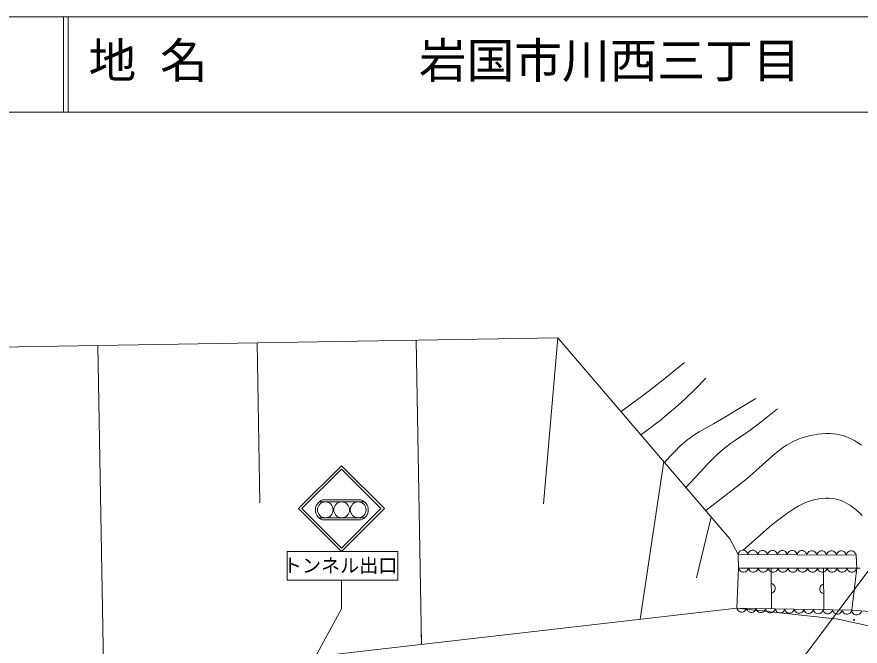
# Model space of a CAD drawing. Units: millimetres, scale not verified. Extents: x -66348 to 573652, y -123902 to 236098.
# Drawn here: x 256516 to 344937, y 170147 to 236098 of the extents above; entities that cross this region are included whole.
import ezdxf
from ezdxf.enums import TextEntityAlignment as Align

# ---------------------------------------------------------------- set-up
doc = ezdxf.new("R2010")
doc.units = ezdxf.units.MM
doc.header["$LTSCALE"] = 1000
for name, color, linetype, lineweight in [('M-BGD', 7, 'Continuous', 13), ('M-STR-STRC', 7, 'Continuous', 13), ('M-TTL', 2, 'Continuous', 13), ('M-TTL-LINE', 7, 'Continuous', 13), ('M-TTL-TXT', 7, 'Continuous', 13)]:
    doc.layers.add(name, color=color, linetype=linetype, lineweight=lineweight)
doc.styles.add('ＭＳ ゴシック', font='')
doc.styles.get('ＭＳ ゴシック').set_extended_font_data('MS Gothic')

# ---------------------------------------------------------------- blocks, each defined once
blk = doc.blocks.new('BUHIN2')
at = {"color": 7, "linetype": 'Continuous', "lineweight": 13}
blk.add_lwpolyline([(0, 500), (115, 460), (212, 400), (322, 305), (382, 195), (418, 78), (418, -78), (382, -195), (322, -305), (212, -402), (115, -462), (0, -500)], dxfattribs=at)
blk = doc.blocks.new('BUHIN3')
at = {"color": 7, "linetype": 'Continuous', "lineweight": 13}
blk.add_lwpolyline([(0, -500), (115, -462.5), (212.5, -402.5), (322.5, -305), (382.5, -195), (420, -77.5), (420, 77.5), (382.5, 195), (322.5, 305), (212.5, 402.5), (115, 460), (0, 500)], dxfattribs=at)

msp = doc.modelspace()

# ---------------------------------------------------------------- linework, layer by layer
at = {"layer": 'M-BGD'}
for p, q in [((227539, 201011), (313246, 202465)), ((265017, 201647), (265614, 166511)), ((281707, 201930), (281991, 185177)), ((298396, 202213), (298937, 170338)), ((313246, 202465), (311748, 185068)), ((313246, 202465), (331270, 181409)), ((324346, 189498), (321875, 172972)), ((329329, 183677), (327784, 177289)), ((331270, 181409), (332135, 179766)), ((344514, 179686), (332135, 179766)), ((332135, 179766), (332188, 178334)), ((344514, 179686), (344592, 178330)), ((332188, 178334), (332014, 174136)), ((332188, 178334), (344592, 178330)), ((335656, 174065), (335592, 178333)), ((341084, 178331), (341148, 173957)), ((344592, 178330), (344053, 173900)), ((344592, 178330), (344938, 178327)), ((332014, 174136), (252973, 165060)), ((332014, 174136), (332014, 174146)), ((344053, 173900), (332014, 174136)), ((332014, 174136), (344053, 173900)), ((342629, 172957), (332014, 174136)), ((354499, 173133), (344053, 173900)), ((344053, 173900), (354499, 173133)), ((354736, 170380), (342629, 172957)), ((298913, 171720), (298937, 170338))]:
    msp.add_line(p, q, dxfattribs=at)
for points in [[(319874, 194722), (322131, 196388), (323294, 197285), (324446, 198197), (326505, 199865)], [(321948, 192298), (322846, 192946), (323739, 193616), (323888, 193732), (324509, 194233), (325126, 194756), (325841, 195394), (326545, 196047), (327660, 197124), (328771, 198224)], [(324431, 189398), (325009, 190040), (325601, 190665), (325977, 191036), (326366, 191391), (326740, 191701), (327121, 191987), (327515, 192258), (328064, 192604), (328625, 192934), (329552, 193459), (330819, 194191), (332072, 194937), (334005, 196115)], [(326678, 186773), (327635, 187831), (328615, 188884), (328760, 189036), (329293, 189580), (329839, 190109), (330268, 190499), (330718, 190880), (330858, 190993), (331358, 191372), (331878, 191742), (333263, 192690), (333983, 193210), (334691, 193745), (336280, 195000)], [(328756, 184346), (330758, 185913), (331923, 186812), (333075, 187725), (334034, 188541), (335004, 189432), (335989, 190308), (336481, 190701), (336848, 190962), (337226, 191206), (337590, 191418), (337972, 191617), (338245, 191745), (338606, 191892), (338973, 192020), (339357, 192133), (339757, 192229), (340513, 192357), (340927, 192398), (341352, 192420), (341726, 192419), (342107, 192398), (342444, 192360), (342777, 192302), (343141, 192213), (343452, 192111), (343756, 191990), (344080, 191838), (344396, 191668), (344738, 191459), (345080, 191226)], [(332702, 180226), (334754, 182062), (335430, 182637), (336120, 183198), (336682, 183631), (337256, 184047), (337561, 184257), (337989, 184537), (338426, 184799), (338778, 184988), (339139, 185159), (339397, 185265), (339727, 185378), (340072, 185475), (340621, 185589), (340957, 185635), (341303, 185662), (341701, 185661), (341990, 185636), (342287, 185589), (342569, 185523), (342846, 185438), (343105, 185337), (343366, 185214), (343626, 185068), (343910, 184884), (344193, 184676), (344551, 184381), (344898, 184069), (345157, 183825)]]:
    msp.add_lwpolyline(points, dxfattribs=at)
msp.add_circle((344305, 172895), 50, dxfattribs=at)
at = {"layer": 'M-STR-STRC'}
for p, q in [((286049, 184557), (290549, 189057)), ((286403, 184557), (290549, 188703)), ((295049, 184557), (290549, 189057)), ((294696, 184557), (290549, 188703)), ((352202, 186584), (331780, 159378)), ((288856, 185254), (288198, 185254)), ((288582, 185471), (292585, 185475)), ((288856, 185254), (290573, 185254)), ((290573, 185254), (292304, 185254)), ((292304, 185254), (292986, 185254)), ((286049, 184557), (290549, 180056)), ((286403, 184557), (290549, 180410)), ((290549, 180410), (294696, 184557)), ((290549, 180057), (295049, 184557)), ((288856, 183609), (288174, 183609)), ((288554, 183380), (292587, 183384)), ((288856, 183609), (290573, 183609)), ((290573, 183609), (292304, 183609)), ((292304, 183609), (292990, 183609)), ((296449, 180056), (284843, 180056)), ((284843, 180056), (284843, 177056)), ((296449, 180056), (296449, 177056)), ((296449, 177056), (284843, 177056)), ((290549, 177057), (290549, 174057)), ((281317, 157145), (290549, 174057))]:
    msp.add_line(p, q, dxfattribs=at)
for centre in [(288856, 184431), (290573, 184431), (292304, 184431)]:
    msp.add_circle(centre, 822, dxfattribs=at)
for centre, radius, start, end in [((288921, 184421), 1104, 107.8894, 250.54485), ((292269, 184429), 1092, 286.90041, 73.19594)]:
    msp.add_arc(centre, radius, start, end, dxfattribs=at)
at = {"layer": 'M-TTL'}
msp.add_line((573652, 236098), (-66348, 236098), dxfattribs=at)
at = {"layer": 'M-TTL-LINE'}
for p, q in [((261402, 236098), (261402, 226098)), ((261902, 236098), (261902, 226098)), ((-66348, 226098), (573652, 226098))]:
    msp.add_line(p, q, dxfattribs=at)

# ---------------------------------------------------------------- block references
at = {"layer": 'M-BGD'}
for p, xscale, yscale, rotation in [((332651, 179763), 1.031602, 1.031602, 89.63194), ((333683, 179756), 1.031602, 1.031602, 89.63194), ((334714, 179749), 1.031602, 1.031602, 89.63194), ((335746, 179743), 1.031602, 1.031602, 89.63194), ((336778, 179736), 1.031602, 1.031602, 89.63194), ((337809, 179729), 1.031602, 1.031602, 89.63194), ((338841, 179723), 1.031602, 1.031602, 89.63194), ((339872, 179716), 1.031602, 1.031602, 89.63194), ((340904, 179710), 1.031602, 1.031602, 89.63194), ((341935, 179703), 1.031602, 1.031602, 89.63194), ((342967, 179696), 1.031602, 1.031602, 89.63194), ((343999, 179690), 1.031602, 1.031602, 89.63194), ((332705, 178334), 1.033622, 1.033622, 269.97886), ((333739, 178334), 1.033622, 1.033622, 269.97886), ((334773, 178334), 1.033622, 1.033622, 269.97886), ((335806, 178333), 1.033622, 1.033622, 269.97886), ((336840, 178333), 1.033622, 1.033622, 269.97886), ((337873, 178332), 1.033622, 1.033622, 269.97886), ((338907, 178332), 1.033622, 1.033622, 269.97886), ((339941, 178332), 1.033622, 1.033622, 269.97886), ((340974, 178331), 1.033622, 1.033622, 269.97886), ((342008, 178331), 1.033622, 1.033622, 269.97886), ((343042, 178330), 1.033622, 1.033622, 269.97886), ((344075, 178330), 1.033622, 1.033622, 269.97886), ((332515, 174127), 1.003493, 1.003493, 268.8767), ((333518, 174107), 1.003493, 1.003493, 268.8767), ((334522, 174087), 1.003493, 1.003493, 268.8767), ((335525, 174068), 1.003493, 1.003493, 268.8767), ((336528, 174048), 1.003493, 1.003493, 268.8767), ((337532, 174028), 1.003493, 1.003493, 268.8767), ((338535, 174009), 1.003493, 1.003493, 268.8767), ((339538, 173989), 1.003493, 1.003493, 268.8767), ((340542, 173969), 1.003493, 1.003493, 268.8767), ((341545, 173950), 1.003493, 1.003493, 268.8767), ((342548, 173930), 1.003493, 1.003493, 268.8767), ((343551, 173910), 1.003493, 1.003493, 268.8767), ((344575, 173862), 1.047426, 1.047426, 265.79938)]:
    msp.add_blockref('BUHIN3', p, dxfattribs=dict(at, xscale=xscale, yscale=yscale, rotation=rotation))
for p, rotation in [((335624, 176199), 0.86228), ((341116, 176144), 180.82974)]:
    msp.add_blockref('BUHIN2', p, dxfattribs=dict(at, rotation=rotation))

# ---------------------------------------------------------------- texts
at = {"layer": 'M-STR-STRC', "style": 'ＭＳ ゴシック'}
msp.add_text('トンネル出口', height=1466, dxfattribs=at).set_placement((284412, 177424), align=Align.BOTTOM_LEFT)
at = {"layer": 'M-TTL-TXT', "style": 'ＭＳ ゴシック'}
for s, p in [('地 名', (264032, 228598)), ('岩国市川西三丁目', (298676, 228598))]:
    msp.add_text(s, height=3666, dxfattribs=at).set_placement(p, align=Align.BOTTOM_LEFT)

doc.saveas('drawing.dxf')
